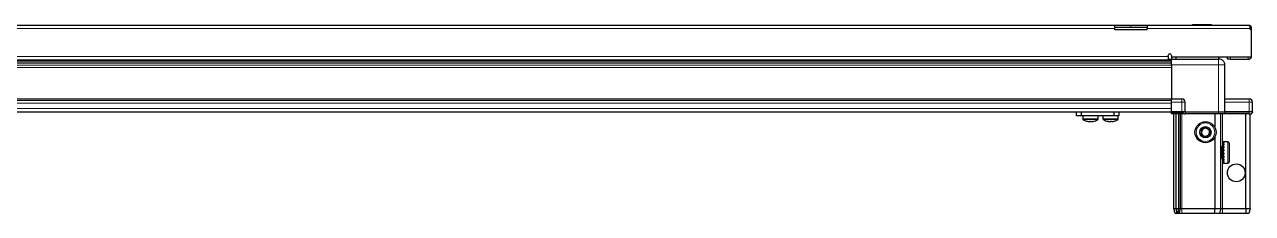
# Model space of a CAD drawing. Header units: millimetres. Extents: x 1132 to 6422, y -694 to 2181.
# Drawn here: x 2154 to 2912, y 603 to 720 of the extents above; entities that cross this region are included whole.
import ezdxf

# ---------------------------------------------------------------- set-up
doc = ezdxf.new("R2010")
doc.units = ezdxf.units.MM

msp = doc.modelspace()

# ---------------------------------------------------------------- linework, layer by layer
at = {"color": 7, "linetype": 'Continuous', "lineweight": 25}
for p, q in [((1397.49, 719.3), (2827.49, 719.3)), ((2827.49, 717.2), (2827.49, 719.3)), ((2827.49, 719.3), (2837.49, 719.3)), ((2837.49, 717.8), (2827.49, 717.8)), ((2827.49, 716.3), (2827.49, 717.2)), ((2847.49, 716.3), (2827.49, 716.3)), ((2837.49, 719.3), (2847.49, 719.3)), ((2847.49, 717.8), (2837.49, 717.8)), ((2847.49, 719.3), (2910.39, 719.3)), ((2847.49, 719.3), (2847.49, 717.2)), ((2847.49, 716.3), (2847.49, 717.2)), ((2875.55, 719.6), (2875.55, 719.3)), ((2875.55, 719.6), (2886.03, 719.6)), ((2886.03, 719.6), (2887.12, 719.6)), ((2887.12, 719.3), (2887.12, 719.6)), ((2910.99, 717.2), (2910.99, 716.3)), ((2910.99, 717.2), (2911.99, 717.2)), ((2911.99, 716.3), (2910.99, 716.3)), ((2911.99, 716.3), (2911.99, 717.2)), ((2911.99, 699.8), (2911.99, 716.3)), ((1388.61, 697.65), (2836.37, 697.65)), ((2124.99, 697.8), (2860.49, 697.8)), ((2830.99, 697.8), (2830.99, 697.65)), ((2831.1, 697.8), (2831.1, 697.65)), ((2831.28, 697.8), (2831.28, 697.65)), ((2831.79, 697.8), (2831.79, 697.65)), ((2832.18, 697.8), (2832.18, 697.65)), ((2833.04, 697.8), (2833.04, 697.65)), ((2833.6, 697.8), (2833.6, 697.65)), ((2834.72, 697.8), (2834.72, 697.65)), ((2835.4, 697.8), (2835.4, 697.65)), ((2836.28, 697.65), (2836.67, 697.65)), ((2836.67, 697.8), (2836.67, 697.65)), ((2836.67, 697.65), (2837.41, 697.65)), ((2836.67, 697.65), (2836.67, 697.65)), ((2836.93, 697.8), (2836.93, 697.65)), ((2837.41, 697.8), (2837.41, 697.65)), ((2837.41, 697.65), (2838.7, 697.65)), ((2838.61, 697.65), (2862.49, 697.65)), ((2838.7, 697.8), (2838.7, 697.65)), ((2838.79, 697.8), (2838.79, 697.65)), ((2839.42, 697.8), (2839.42, 697.65)), ((2840.62, 697.8), (2840.62, 697.65)), ((2841.24, 697.8), (2841.24, 697.65)), ((2842.22, 697.8), (2842.22, 697.65)), ((2842.7, 697.8), (2842.7, 697.65)), ((2843.37, 697.8), (2843.37, 697.65)), ((2843.64, 697.8), (2843.64, 697.65)), ((2843.94, 697.8), (2843.94, 697.65)), ((2843.99, 697.65), (2843.99, 697.8)), ((2843.99, 697.8), (2843.99, 697.65)), ((2860.49, 699.9), (2860.49, 700.65)), ((2860.49, 699.9), (2860.49, 697.8)), ((2862.49, 700.65), (2862.49, 699.8)), ((2862.49, 699.8), (2911.99, 699.8)), ((2862.49, 699.8), (2862.49, 698.3)), ((2862.49, 698.3), (2891.49, 698.3)), ((2865.24, 699.8), (2865.24, 698.3)), ((2891.74, 698.3), (2891.74, 699.8)), ((2896.99, 698.3), (2896.99, 699.8)), ((2898.99, 698.3), (2896.99, 698.3)), ((2898.99, 698.3), (2909.89, 698.3)), ((2862.49, 695.86), (1362.49, 695.86)), ((2862.49, 695.82), (1362.49, 695.82)), ((2862.49, 694.8), (2862.49, 673.8)), ((2895.49, 665.8), (2895.49, 694.8)), ((2122.49, 673.15), (2862.49, 673.15)), ((2862.49, 673.8), (2868.99, 673.8)), ((2862.49, 671.8), (2862.49, 673.8)), ((2862.49, 665.8), (2862.49, 671.8)), ((2870.99, 665.8), (2870.99, 671.8)), ((2895.49, 673.8), (2910.49, 673.8)), ((2912.49, 665.8), (2912.49, 671.8)), ((2122.49, 665.95), (2862.49, 665.95)), ((2803.84, 663.45), (2803.84, 665.95)), ((2806.84, 663.45), (2803.84, 663.45)), ((2806.84, 665.95), (2806.84, 663.45)), ((2827.04, 663.45), (2806.84, 663.45)), ((2807.69, 663.45), (2807.69, 661.54)), ((2817.19, 661.54), (2817.19, 663.45)), ((2817.24, 661.54), (2817.24, 663.45)), ((2820.19, 663.45), (2820.19, 661.54)), ((2827.04, 663.45), (2827.04, 665.95)), ((2830.04, 663.45), (2827.04, 663.45)), ((2829.69, 661.54), (2829.69, 663.45)), ((2830.04, 665.95), (2830.04, 663.45)), ((2862.49, 665.8), (2868.99, 665.8)), ((2862.49, 665.8), (2862.49, 665.46)), ((2862.49, 665.8), (2862.49, 665.8)), ((2868.99, 665.8), (2862.49, 665.8)), ((2862.49, 664.6), (2862.49, 665.46)), ((2862.49, 665.46), (2862.49, 665.46)), ((2862.49, 665.46), (2868.99, 665.46)), ((2870.31, 664.6), (2862.49, 664.6)), ((2863.99, 606.3), (2863.99, 664.6)), ((2865.49, 606.3), (2865.49, 664.6)), ((2866.99, 606.3), (2866.99, 664.6)), ((2867.99, 606.3), (2867.99, 664.6)), ((2870.99, 665.8), (2868.99, 665.8)), ((2870.31, 664.6), (2870.99, 664.6)), ((2870.99, 665.8), (2870.99, 664.6)), ((2870.99, 665.8), (2871.19, 665.8)), ((2871.19, 664.6), (2870.99, 664.6)), ((2871.19, 665.8), (2891.49, 665.8)), ((2891.49, 664.6), (2871.19, 664.6)), ((2889.49, 655.8), (2889.49, 664.6)), ((2891.49, 665.8), (2895.49, 665.8)), ((2895.49, 664.6), (2891.49, 664.6)), ((2892.99, 606.3), (2892.99, 664.6)), ((2895.49, 665.8), (2895.49, 664.6)), ((2895.49, 665.8), (2895.69, 665.8)), ((2895.69, 664.6), (2895.49, 664.6)), ((2895.69, 665.8), (2910.49, 665.8)), ((2910.49, 665.8), (2895.69, 665.8)), ((2910.49, 664.6), (2895.69, 664.6)), ((2908.49, 606.3), (2908.49, 664.6)), ((2912.49, 665.8), (2910.49, 665.8)), ((2910.49, 664.6), (2911.99, 664.6)), ((2910.99, 606.3), (2910.99, 664.6)), ((2911.99, 664.6), (2912.49, 665.46)), ((2912.49, 665.8), (2912.49, 665.46)), ((2889.49, 606.3), (2889.49, 650.8)), ((2893.02, 644.8), (2892.99, 644.8)), ((2893.5, 644.11), (2893.02, 644.8)), ((2893.02, 644.8), (2893.02, 643.76)), ((2893.99, 644.8), (2893.5, 644.11)), ((2893.99, 644.8), (2893.99, 643.76)), ((2894.49, 645.2), (2894.39, 645.2)), ((2894.39, 645.2), (2894.39, 636.4)), ((2897.39, 647.3), (2894.49, 647.3)), ((2894.49, 647.3), (2894.49, 647.29)), ((2894.99, 647.29), (2894.49, 647.29)), ((2894.49, 647.29), (2894.49, 647.21)), ((2894.49, 647.21), (2894.49, 646.86)), ((2894.99, 647.21), (2894.49, 647.21)), ((2894.99, 646.86), (2894.49, 646.86)), ((2894.49, 646.86), (2894.49, 646.56)), ((2894.49, 646.56), (2894.49, 645.85)), ((2894.99, 646.56), (2894.49, 646.56)), ((2894.99, 645.85), (2894.49, 645.85)), ((2894.49, 645.85), (2894.49, 645.35)), ((2894.49, 645.35), (2894.49, 644.33)), ((2894.99, 645.35), (2894.49, 645.35)), ((2894.99, 647.21), (2894.99, 647.29)), ((2894.99, 646.56), (2894.99, 646.86)), ((2894.99, 645.35), (2894.99, 645.85)), ((2898.19, 646.5), (2898.19, 645.01)), ((2898.19, 645.01), (2898.19, 635.1)), ((2892.99, 636.8), (2893.02, 636.8)), ((2893.02, 643.76), (2893.02, 636.8)), ((2893.02, 636.8), (2893.5, 637.49)), ((2893.5, 644.11), (2893.5, 643.25)), ((2893.5, 643.25), (2893.5, 637.49)), ((2893.5, 637.49), (2893.99, 636.8)), ((2893.99, 643.76), (2893.99, 636.8)), ((2894.99, 644.33), (2894.49, 644.33)), ((2894.49, 644.33), (2894.49, 643.69)), ((2894.49, 643.69), (2894.49, 642.47)), ((2894.99, 643.69), (2894.49, 643.69)), ((2894.99, 642.47), (2894.49, 642.47)), ((2894.49, 642.47), (2894.49, 641.93)), ((2894.99, 641.93), (2894.49, 641.93)), ((2894.49, 641.75), (2894.49, 640.45)), ((2894.99, 641.75), (2894.49, 641.75)), ((2894.99, 640.45), (2894.49, 640.45)), ((2894.99, 640.07), (2894.49, 640.07)), ((2894.49, 640.07), (2894.49, 639.72)), ((2894.99, 639.72), (2894.49, 639.72)), ((2894.49, 639.72), (2894.49, 638.46)), ((2894.99, 638.46), (2894.49, 638.46)), ((2894.49, 638.46), (2894.49, 637.79)), ((2894.49, 637.79), (2894.49, 636.7)), ((2894.99, 637.79), (2894.49, 637.79)), ((2894.99, 643.69), (2894.99, 644.33)), ((2894.99, 641.75), (2894.99, 642.47)), ((2894.99, 639.72), (2894.99, 640.45)), ((2894.99, 637.79), (2894.99, 638.46)), ((2894.39, 636.4), (2894.49, 636.4)), ((2894.99, 636.7), (2894.49, 636.7)), ((2894.49, 636.7), (2894.49, 636.16)), ((2894.49, 636.16), (2894.49, 635.34)), ((2894.99, 636.16), (2894.49, 636.16)), ((2894.99, 635.34), (2894.49, 635.34)), ((2894.49, 635.34), (2894.49, 634.98)), ((2894.49, 634.98), (2894.49, 634.52)), ((2894.99, 634.98), (2894.49, 634.98)), ((2894.99, 634.52), (2894.49, 634.52)), ((2894.49, 634.52), (2894.49, 634.37)), ((2894.49, 634.37), (2894.49, 634.3)), ((2894.99, 634.37), (2894.49, 634.37)), ((2894.49, 634.3), (2897.39, 634.3)), ((2894.99, 636.16), (2894.99, 636.7)), ((2894.99, 634.98), (2894.99, 635.34)), ((2894.99, 634.37), (2894.99, 634.52)), ((2864.79, 603.3), (2863.99, 606.3)), ((2863.99, 606.3), (2865.49, 606.3)), ((2865.94, 603.3), (2864.79, 603.3)), ((2865.94, 603.3), (2865.49, 606.3)), ((2865.49, 606.3), (2866.99, 606.3)), ((2866.44, 603.3), (2865.94, 603.3)), ((2866.44, 603.3), (2866.99, 606.3)), ((2867.18, 603.3), (2866.44, 603.3)), ((2866.99, 606.3), (2867.99, 606.3)), ((2867.18, 603.3), (2867.99, 606.3)), ((2868.99, 603.3), (2867.18, 603.3)), ((2867.99, 606.3), (2868.99, 606.3)), ((2868.99, 606.3), (2889.49, 606.3)), ((2889.16, 603.3), (2868.99, 603.3)), ((2889.16, 603.3), (2889.49, 606.3)), ((2892.18, 603.3), (2889.16, 603.3)), ((2889.49, 606.3), (2892.99, 606.3)), ((2892.99, 606.3), (2892.18, 603.3)), ((2893.99, 603.3), (2892.18, 603.3)), ((2892.99, 606.3), (2893.99, 606.3)), ((2893.99, 606.3), (2908.49, 606.3)), ((2908.33, 603.3), (2893.99, 603.3)), ((2908.49, 606.3), (2908.33, 603.3)), ((2910.18, 603.3), (2908.33, 603.3)), ((2908.49, 606.3), (2910.99, 606.3)), ((2910.99, 606.3), (2910.18, 603.3))]:
    msp.add_line(p, q, dxfattribs=at)
at = {"color": 8, "linetype": 'Continuous', "lineweight": 18}
for p, q in [((2827.49, 717.2), (1397.49, 717.2)), ((2837.49, 719.3), (2837.49, 717.8)), ((2910.99, 717.2), (2847.49, 717.2)), ((2124.99, 699.9), (2860.49, 699.9)), ((2860.49, 698.3), (2862.49, 698.3)), ((2898.99, 699.8), (2898.99, 698.3)), ((2909.89, 699.8), (2909.89, 698.3)), ((2862.49, 697.06), (1362.49, 697.06)), ((1362.49, 694.61), (2862.49, 694.61)), ((2862.49, 693.2), (1362.49, 693.2)), ((2891.49, 694.8), (2862.49, 694.8)), ((2891.49, 665.8), (2891.49, 694.8)), ((2122.49, 673.8), (2862.49, 673.8)), ((2122.49, 671.15), (2862.49, 671.15)), ((2122.49, 667.95), (2862.49, 667.95)), ((2868.99, 671.8), (2862.49, 671.8)), ((2868.99, 671.8), (2868.99, 673.8)), ((2868.99, 665.8), (2868.99, 671.8)), ((2870.99, 671.8), (2868.99, 671.8)), ((2910.49, 671.8), (2895.49, 671.8)), ((2910.49, 673.8), (2910.49, 671.8)), ((2910.49, 665.8), (2910.49, 671.8)), ((2912.49, 671.8), (2910.49, 671.8)), ((2809.9, 661.54), (2807.69, 661.54)), ((2810, 661.17), (2807.88, 661.17)), ((2817.19, 661.54), (2809.9, 661.54)), ((2816.99, 661.17), (2810, 661.17)), ((2817.04, 661.17), (2816.99, 661.17)), ((2817.24, 661.54), (2817.19, 661.54)), ((2827.69, 661.54), (2820.19, 661.54)), ((2827.58, 661.17), (2820.38, 661.17)), ((2829.49, 661.17), (2827.58, 661.17)), ((2829.69, 661.54), (2827.69, 661.54)), ((2862.49, 665.8), (2862.49, 665.46)), ((2868.99, 665.8), (2868.99, 665.46)), ((2868.99, 606.3), (2868.99, 664.6)), ((2871.19, 665.8), (2871.19, 664.6)), ((2891.49, 665.8), (2891.49, 664.6)), ((2893.99, 644.8), (2893.99, 664.6)), ((2895.69, 665.8), (2895.69, 664.6)), ((2910.49, 665.8), (2910.49, 664.6)), ((2897.39, 647.3), (2897.39, 645.6)), ((2897.39, 645.6), (2897.39, 634.3)), ((2893.99, 606.3), (2893.99, 636.8)), ((2868.99, 603.3), (2868.99, 606.3)), ((2893.99, 606.3), (2893.99, 603.3))]:
    msp.add_line(p, q, dxfattribs=at)
at = {"color": 7, "linetype": 'Continuous', "lineweight": 25}
for centre, radius in [((2883.49, 653.3), 6.5), ((2883.49, 653.3), 3.46), ((2902.49, 628.3), 5.5)]:
    msp.add_circle(centre, radius, dxfattribs=at)
at = {"color": 8, "linetype": 'Continuous', "lineweight": 18}
msp.add_circle((2883.49, 653.3), 5.7, dxfattribs=at)
at = {"color": 7, "linetype": 'Continuous', "lineweight": 25}
for centre, radius, start, end in [((2861.49, 700.65), 1, 0, 180), ((2909.89, 700.4), 2.1, 270, 343.39845), ((2868.99, 671.8), 2, 0, 90), ((2910.49, 671.8), 2, 0, 90), ((2808.14, 661.54), 0.45, 180, 235.28209), ((2812.44, 667.75), 8, 235.28209, 259.05401), ((2812.44, 667.75), 8, 280.84597, 304.71791), ((2812.49, 667.75), 8, 280.92113, 304.71791), ((2816.74, 661.54), 0.45, 304.71791, 0), ((2816.79, 661.54), 0.45, 304.71791, 0), ((2820.64, 661.54), 0.45, 180, 235.28209), ((2824.94, 667.75), 8, 235.28209, 258.92302), ((2824.94, 667.75), 8, 280.93918, 304.71791), ((2829.24, 661.54), 0.45, 304.71791, 0), ((2883.49, 653.3), 2.5, 118.29497, 178.29497), ((2883.49, 653.3), 2.5, 178.29497, 238.29497), ((2883.49, 653.3), 2.5, 58.29497, 118.29497), ((2883.49, 653.3), 2.5, 298.29497, 358.29497), ((2883.49, 653.3), 2.5, 358.29497, 58.29497), ((2883.49, 653.3), 2.5, 238.29497, 298.29497), ((2893.99, 645.2), 0.4, 270, 360), ((2897.39, 646.5), 0.8, 360, 90), ((2893.99, 636.4), 0.4, 0, 90), ((2897.39, 635.1), 0.8, 270, 0)]:
    msp.add_arc(centre, radius, start, end, dxfattribs=at)
msp.add_ellipse((2868.99, 662), major_axis=(0, 3.46), ratio=0.57735, start_param=5.560451, end_param=6.283185, dxfattribs=at)
for points, knots in [([(2910.39, 719.3), (2910.43, 719.27), (2910.52, 719.22), (2910.66, 718.83), (2910.79, 718.27), (2910.9, 717.69), (2910.97, 717.32), (2910.99, 717.2)], [0, 0, 0, 0, 0.230255, 0.448522, 0.666786, 0.88505, 1, 1, 1, 1]), ([(2911.99, 717.2), (2911.96, 717.45), (2911.91, 717.95), (2911.51, 718.58), (2911.04, 719.01), (2910.66, 719.13), (2910.52, 719.17)], [0, 0, 0, 0, 0.286711, 0.558494, 0.830274, 1, 1, 1, 1]), ([(2862.49, 694.8), (2862.49, 695.19), (2862.49, 695.98), (2862.49, 697.03), (2862.49, 697.82), (2862.49, 698.24), (2862.49, 698.28), (2862.49, 698.3)], [0, 0, 0, 0, 0.214694, 0.429388, 0.644082, 0.858775, 1, 1, 1, 1]), ([(2891.49, 698.3), (2891.55, 698.3), (2891.69, 698.3), (2891.85, 698.3), (2891.97, 698.3), (2891.98, 698.3), (2891.99, 698.3)], [0, 0, 0, 0, 0.2493943, 0.5003335, 0.7501667, 1, 1, 1, 1]), ([(2895.49, 694.8), (2895.44, 695.24), (2895.37, 695.92), (2894.93, 696.73), (2894.48, 697.29), (2893.92, 697.74), (2893.11, 698.18), (2892.43, 698.25), (2891.99, 698.3)], [0, 0, 0, 0, 0.2394568, 0.3683607, 0.5, 0.6316393, 0.7605432, 1, 1, 1, 1]), ([(2810.92, 659.89), (2810.91, 659.9), (2810.88, 659.9), (2810.67, 659.97), (2810.51, 660.03), (2810.45, 660.06), (2810.44, 660.07), (2810.44, 660.07), (2810.45, 660.07), (2810.47, 660.07), (2810.52, 660.06), (2810.74, 660.01), (2811.07, 659.94), (2811.45, 659.89), (2811.73, 659.89), (2811.99, 659.92), (2812.13, 659.99), (2812.26, 660.06), (2812.31, 660.07), (2812.33, 660.07), (2812.35, 660.07), (2812.38, 660.07), (2812.42, 660.06), (2812.54, 660.02), (2812.7, 659.94), (2812.95, 659.89), (2813.31, 659.89), (2813.68, 659.94), (2814.01, 660), (2814.24, 660.05), (2814.32, 660.07), (2814.34, 660.07), (2814.35, 660.07), (2814.35, 660.07), (2814.33, 660.05), (2814.17, 659.97), (2813.93, 659.89), (2813.94, 659.89), (2813.95, 659.89)], [0, 0, 0, 0, 0.0245191, 0.1059739, 0.1338421, 0.1478185, 0.1535531, 0.1564027, 0.1592796, 0.1617801, 0.1664773, 0.1816483, 0.2541107, 0.3009981, 0.3355791, 0.3791917, 0.4620214, 0.4826759, 0.486455, 0.4902707, 0.4928167, 0.4953568, 0.4997844, 0.513427, 0.5769545, 0.6409725, 0.679017, 0.7313711, 0.7890832, 0.8180386, 0.8216661, 0.824546, 0.8274502, 0.8308045, 0.8371581, 0.8638539, 0.9698659, 1, 1, 1, 1]), ([(2823.41, 659.9), (2823.42, 659.89), (2823.47, 659.88), (2823.42, 659.91), (2823.3, 659.96), (2823.19, 660.01), (2823.14, 660.03), (2823.11, 660.05), (2823.09, 660.06), (2823.09, 660.07), (2823.1, 660.07), (2823.1, 660.07), (2823.11, 660.07)], [0, 0, 0, 0, 0.117513, 0.319182, 0.655587, 0.780657, 0.858887, 0.909792, 0.960055, 0.979586, 0.994792, 1, 1, 1, 1]), ([(2823.11, 660.07), (2823.11, 660.07), (2823.12, 660.07), (2823.16, 660.06), (2823.32, 660.03), (2823.61, 659.96), (2823.96, 659.91), (2824.29, 659.88), (2824.62, 659.9), (2824.83, 659.96), (2824.99, 660.03), (2825.07, 660.06), (2825.11, 660.07), (2825.14, 660.07), (2825.16, 660.07), (2825.18, 660.07), (2825.22, 660.06), (2825.33, 660.01), (2825.44, 659.94), (2825.64, 659.89), (2825.89, 659.89), (2826.28, 659.92), (2826.63, 659.99), (2826.9, 660.06), (2826.96, 660.07), (2826.98, 660.07), (2826.99, 660.07), (2826.99, 660.07), (2826.98, 660.06), (2826.88, 660.02), (2826.66, 659.94), (2826.45, 659.89), (2826.44, 659.89), (2826.44, 659.89)], [0, 0, 0, 0, 0.003351, 0.008063, 0.021119, 0.079476, 0.149012, 0.192992, 0.237333, 0.333888, 0.366922, 0.38349, 0.390287, 0.393665, 0.397075, 0.40004, 0.405607, 0.423591, 0.509487, 0.565066, 0.606058, 0.657756, 0.755941, 0.780424, 0.784904, 0.789427, 0.792445, 0.795456, 0.800704, 0.816876, 0.89218, 0.968066, 1, 1, 1, 1]), ([(2880.95, 651.93), (2880.96, 652.45), (2880.99, 653.41), (2881.02, 654.37), (2881.03, 654.82)], [0, 0, 0, 0, 0.534686, 1, 1, 1, 1]), ([(2881.03, 654.82), (2881.49, 655.06), (2882.34, 655.52), (2883.18, 655.97), (2883.57, 656.18)], [0, 0, 0, 0, 0.534686, 1, 1, 1, 1]), ([(2883.57, 656.18), (2883.68, 656.12), (2884.19, 655.8), (2885.04, 655.28), (2885.74, 654.85), (2886.03, 654.67)], [0, 0, 0, 0, 0.133125, 0.637099, 1, 1, 1, 1]), ([(2886.03, 654.67), (2886.01, 654.15), (2885.99, 653.19), (2885.96, 652.23), (2885.94, 651.78)], [0, 0, 0, 0, 0.534686, 1, 1, 1, 1]), ([(2883.4, 650.41), (2883.11, 650.59), (2882.41, 651.03), (2881.56, 651.55), (2881.05, 651.86), (2880.95, 651.93)], [0, 0, 0, 0, 0.362901, 0.866875, 1, 1, 1, 1]), ([(2885.94, 651.78), (2885.49, 651.54), (2884.64, 651.08), (2883.8, 650.62), (2883.4, 650.41)], [0, 0, 0, 0, 0.534686, 1, 1, 1, 1])]:
    msp.add_open_spline(points, degree=3, knots=knots, dxfattribs=at)
at = {"color": 8, "linetype": 'Continuous', "lineweight": 18}
msp.add_open_spline([(2891.49, 694.8), (2891.49, 695.24), (2891.49, 695.92), (2891.49, 696.73), (2891.49, 697.29), (2891.49, 697.74), (2891.49, 698.18), (2891.49, 698.25), (2891.49, 698.3)], degree=3, knots=[0, 0, 0, 0, 0.239457, 0.368361, 0.5, 0.631639, 0.760543, 1, 1, 1, 1], dxfattribs=at)
msp.add_open_spline([(2895.49, 694.8), (2895.43, 694.8), (2895.31, 694.8), (2894.38, 694.8), (2893.06, 694.8), (2892.01, 694.8), (2891.49, 694.8)], degree=3, dxfattribs=at)

doc.saveas('drawing.dxf')
